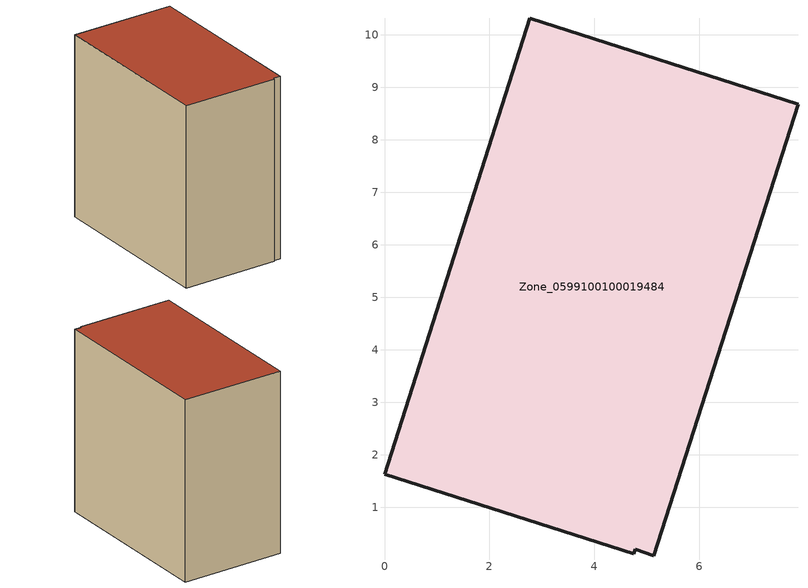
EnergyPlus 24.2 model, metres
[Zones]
Zone_0599100100019484
 floor ground (C_G): 4.78,0.19 4.75,0.11 0,1.63 2.77,10.31 7.88,8.68 5.13,0.08 z0
 wall outside (C_F): 7.88,8.68 2.77,10.31 0,1.63 4.75,0.11 4.78,0.19 5.13,0.08 7.88,8.68 z0:9.43
 roof outside (C_R): 5.13,0.08 7.88,8.68 2.77,10.31 0,1.63 4.75,0.11 4.78,0.19 z9.43
[BUILDING]
Pand.0599100100019484: North Axis=0; Terrain=City; Loads Convergence Tolerance Value=0.04; Temperature Convergence Tolerance Value=0.4; Solar Distribution=FullExterior; Maximum Number of Warmup Days=25; Minimum Number of Warmup Days=1
[Site:Location]
Rotterdam.The.Hague.AP_ZH_NLD Design_Conditions: Latitude=51.96; Longitude=4.45; Time Zone=1; Elevation=-4.5
[SITE:GROUNDTEMPERATURE:BUILDINGSURFACE]
18, 18, 18, 18, 18, 18, 18, 18, 18, 18, 18, 18
[MATERIAL] Thermal Absorptance=0.9; Solar Absorptance=0.7; Visible Absorptance=0.7
Name | Roughness | Thickness | Conductivity | Density | Specific Heat
G.TC.2015-2018 | MediumSmooth | 0.15 | 0.0428571 | 540 | 1210
F.TC.2015-2018 | Rough | 0.3 | 0.0666667 | 1920 | 840
R.TC.2015-2018 | MediumRough | 0.2 | 0.0333333 | 1500 | 1000
[CONSTRUCTION]
C_G: G.TC.2015-2018
C_F: F.TC.2015-2018
C_R: R.TC.2015-2018
[ZONE]
Zone_0599100100019484: Type=1; Multiplier=1; Ceiling Height=Autocalculate; Volume=Autocalculate; Floor Area=autocalculate; Part of Total Floor Area=Yes
[ZONEINFILTRATION:DESIGNFLOWRATE]
Infil_Zone_0599100100019484: Zone or ZoneList or Space or SpaceList=Zone_0599100100019484; Schedule=AlwaysOn; Design Flow Rate Calculation Method=Flow/Area; Flow Rate per Floor Area=0.0015; Constant Term Coefficient=1; Temperature Term Coefficient=0; Velocity Term Coefficient=0; Velocity Squared Term Coefficient=0
[HVACTEMPLATE:ZONE:IDEALLOADSAIRSYSTEM]
Zone_0599100100019484: Maximum Heating Supply Air Temperature=50; Minimum Cooling Supply Air Temperature=13; Maximum Heating Supply Air Humidity Ratio=0.0156; Minimum Cooling Supply Air Humidity Ratio=0.0077; Heating Limit=NoLimit; Cooling Limit=NoLimit; Dehumidification Control Type=ConstantSensibleHeatRatio; Cooling Sensible Heat Ratio=0.7; Dehumidification Setpoint=60; Humidification Control Type=None; Humidification Setpoint=30; Outdoor Air Method=None; Outdoor Air Flow Rate per Person=0.00944; Outdoor Air Flow Rate per Zone Floor Area=0; Outdoor Air Flow Rate per Zone=0; Demand Controlled Ventilation Type=None; Outdoor Air Economizer Type=NoEconomizer; Heat Recovery Type=None; Sensible Heat Recovery Effectiveness=0.7; Latent Heat Recovery Effectiveness=0.65
[ZONECONTROL:THERMOSTAT]
ThermostatControl_Zone_0599100100019484: Zone or ZoneList=Zone_0599100100019484; Control Type Schedule=DualSetpointControlType; Control 1=Thermostat_Zone_0599100100019484; Temperature Difference Between Cutout And Setpoint=0
[THERMOSTATSETPOINT:DUALSETPOINT]
Thermostat_Zone_0599100100019484: Heating Setpoint Temperature Schedule=HeatingSetpoint_Zone_0599100100019484; Cooling Setpoint Temperature Schedule=CoolingSetpoint_Zone_0599100100019484
[SCHEDULE:COMPACT]
HeatingSetpoint_Zone_0599100100019484: Through: 12/31, For: AllDays, Until: 24:00, 21
CoolingSetpoint_Zone_0599100100019484: Through: 12/31, For: AllDays, Until: 24:00, 24
DualSetpointControlType: Through: 12/31, For: AllDays, Until: 24:00, 4
AlwaysOn: Through: 12/31, For: AllDays, Until: 24:00, 1
